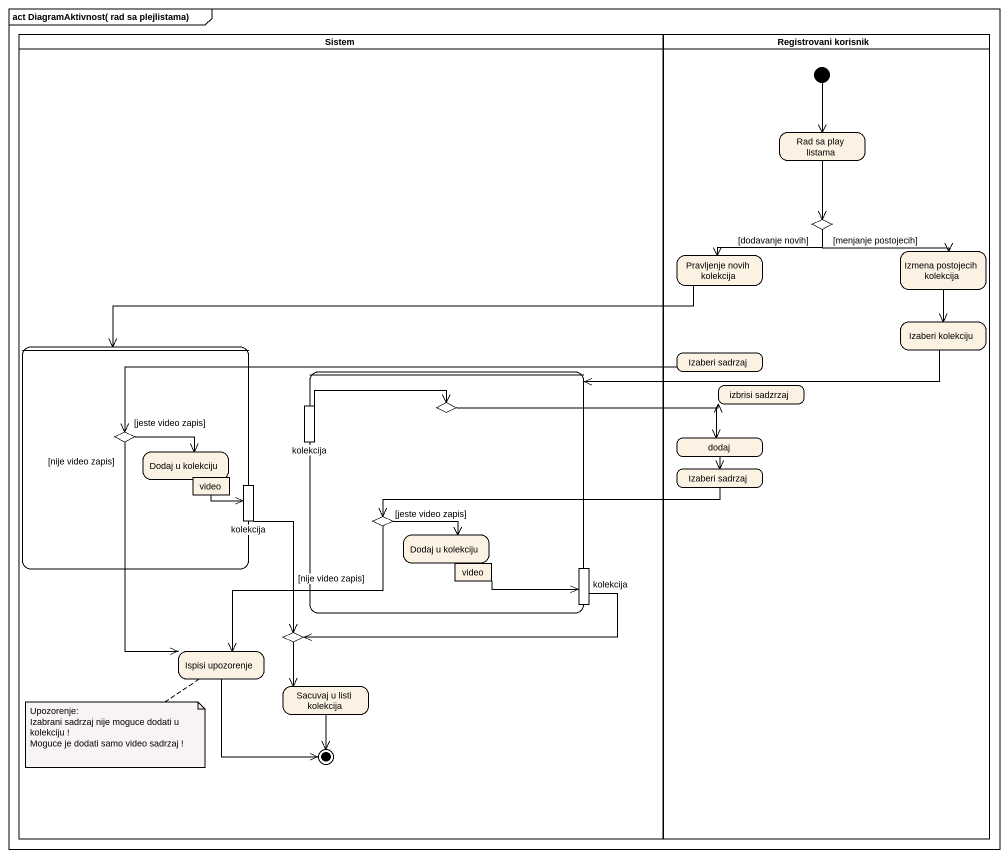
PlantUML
@startuml
mainframe act DiagramAktivnost( rad sa plejlistama)
hide empty description
state Sistem <<partition>> {
  state " " as state1 {
    state choice3 <<choice>>
    state "Dodaj u kolekciju" as Dodaj_u_kolekciju
    state video <<object>>
    state "kolekcija" as kolekcija_2 <<inputPin>>
  }
  state " " as state2 {
    state choice2 <<choice>>
    state kolekcija <<outputPin>>
    state choice4 <<choice>>
    state "Dodaj u kolekciju" as Dodaj_u_kolekciju_2
    state "video" as video_2 <<object>>
    state "kolekcija" as kolekcija_3 <<inputPin>>
  }
  state choice5 <<choice>>
  state "Ispisi upozorenje" as Ispisi_upozorenje
  state "Sacuvaj u listi kolekcija" as Sacuvaj_u_listi_kolekcija
  Ispisi_upozorenje --> [*]
  Sacuvaj_u_listi_kolekcija --> [*]
}
state "Registrovani korisnik" as Registrovani_korisnik <<partition>> {
  state "Rad sa play listama" as Rad_sa_play_listama
  state choice1 <<choice>>
  state "Pravljenje novih kolekcija" as Pravljenje_novih_kolekcija
  state "Izmena postojecih kolekcija" as Izmena_postojecih_kolekcija
  state "Izaberi kolekciju" as Izaberi_kolekciju
  state "Izaberi sadrzaj" as Izaberi_sadrzaj
  state "izbrisi sadzrzaj" as izbrisi_sadzrzaj
  state dodaj
  state "Izaberi sadrzaj" as Izaberi_sadrzaj_2
  [*] --> Rad_sa_play_listama
}
Rad_sa_play_listama --> choice1
choice1 -left-> Pravljenje_novih_kolekcija : [dodavanje novih]
choice1 -right-> Izmena_postojecih_kolekcija : [menjanje postojecih]
Pravljenje_novih_kolekcija -left-> state1
Izmena_postojecih_kolekcija --> Izaberi_kolekciju
Izaberi_kolekciju -left-> state2
Izaberi_sadrzaj -left-> choice3
choice2 -right-> izbrisi_sadzrzaj
choice2 -right-> dodaj
choice3 -right-> Dodaj_u_kolekciju : [jeste video zapis]
choice3 --> Ispisi_upozorenje : [nije video zapis]
kolekcija -right-> choice2
dodaj --> Izaberi_sadrzaj_2
video -right-> kolekcija_2
Izaberi_sadrzaj_2 -left-> choice4
kolekcija_2 --> choice5
choice4 -right-> Dodaj_u_kolekciju_2 : [jeste video zapis]
choice4 --> Ispisi_upozorenje : [nije video zapis]
video_2 -right-> kolekcija_3
kolekcija_3 -left-> choice5
choice5 --> Sacuvaj_u_listi_kolekcija
note bottom of Ispisi_upozorenje
  Upozorenje:
  Izabrani sadrzaj nije moguce dodati u kolekciju !
  Moguce je dodati samo video sadrzaj !
end note
@enduml
